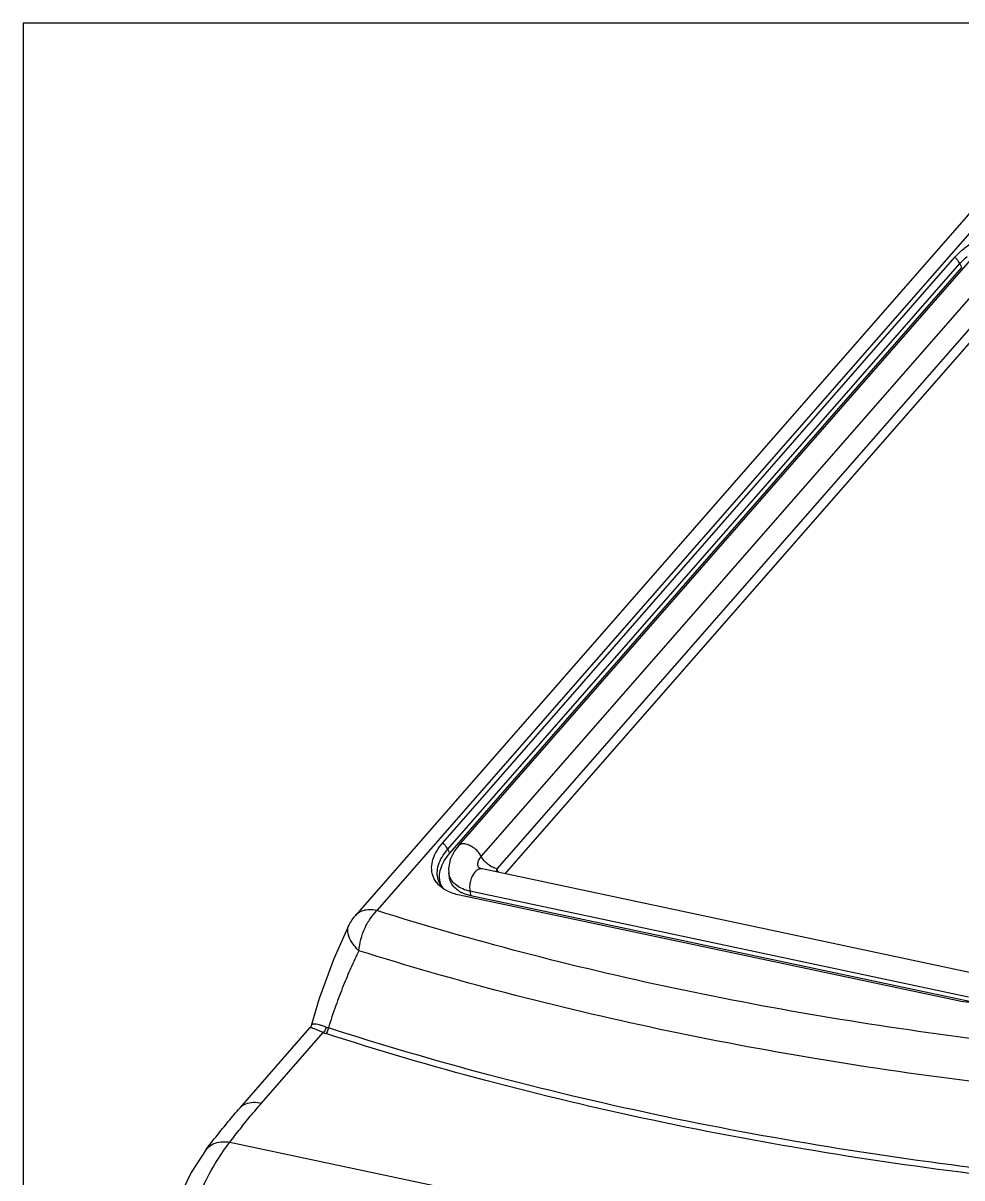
# Model space of a CAD drawing. Header units: millimetres. Extents: x 1786 to 4177, y -2705 to -1639.
# Drawn here: x 3429.5 to 3492.5, y -1748.2 to -1670.7 of the extents above; entities that cross this region are included whole.
import ezdxf

# ---------------------------------------------------------------- set-up
doc = ezdxf.new("R2010")
doc.units = ezdxf.units.MM

# ---------------------------------------------------------------- blocks, each defined once
blk = doc.blocks.new('*u190')
at = {"color": 7, "linetype": 'Continuous'}
for p, q in [((-8.064, 76.374, 0), (-56.145, 21.424, 0)), ((-50.954, 26.775, 0), (-10.527, 72.978, 0)), ((-50.562, 26.266, 0), (-10.135, 72.469, 0)), ((-50.4, 25.948, 0), (-9.973, 72.151, 0)), ((-49.718, 26.542, 0), (-9.291, 72.745, 0)), ((-9.973, 72.151, 0), (-10.135, 72.469, 0)), ((-47.913, 25.704, 0), (-7.486, 71.907, 0)), ((-46.648, 24.727, 0), (-6.221, 70.93, 0)), ((-46.013, 24.328, 0), (-5.914, 70.156, 0)), ((-49.718, 26.542, 0), (-50.018, 26.148, 0)), ((-50.4, 25.948, 0), (-50.562, 26.266, 0)), ((-48.101, 24.799, 0), (-48.101, 24.799, 0)), ((-8.496, 16.371, 0), (-47.848, 24.718, 0)), ((-46.676, 24.694, 0), (-46.575, 24.469, 0)), ((-50.471, 24.419, 0), (-50.433, 24.095, 0)), ((-51.134, 23.483, 0), (-51.135, 23.484, 0)), ((-50.913, 23.221, 0), (-51.134, 23.483, 0)), ((-48.802, 22.954, 0), (-48.734, 22.604, 0)), ((-9.451, 14.608, 0), (-48.802, 22.954, 0)), ((-49.631, 22.647, 0), (-49.884, 22.708, 0)), ((-10.28, 14.301, 0), (-49.631, 22.647, 0)), ((-9.383, 14.258, 0), (-48.734, 22.604, 0)), ((-58.357, 20.291, 0), (-58.357, 20.291, 0)), ((-66.955, 5.869, 0), (-61.434, 12.179, 0)), ((-61.436, 12.177, 0), (-61.436, 12.176, 0)), ((-61.344, 12.347, 0), (-61.344, 12.346, 0)), ((-65.249, 6.243, 0), (-60.383, 11.804, 0)), ((-67.748, 3.166, 0), (-13.976, -8.239, 0)), ((-69.62, 2.588, 0), (-69.619, 2.59, 0))]:
    blk.add_line(p, q, dxfattribs=at)
at = {"color": 7, "linetype": 'Continuous', "elevation": 0}
for points in [[(-9.188, 76.649), (-9.339, 76.484), (-9.643, 76.145), (-57.851, 21.05)], [(-50.018, 26.148), (-50.361, 25.449), (-50.486, 24.735), (-50.471, 24.415)], [(-47.848, 24.718), (-47.936, 24.74), (-48.085, 24.799), (-48.11, 24.815)], [(-58.358, 20.288), (-59.549, 17.633), (-60.697, 14.495), (-61.344, 12.347)], [(-61.344, 12.346), (-61.377, 12.263), (-61.436, 12.176)], [(-69.619, 2.59), (-70.807, 0.758), (-71.855, -1.406), (-72.632, -3.629), (-73.141, -5.852), (-73.371, -8.034), (-73.326, -9.852)]]:
    blk.add_lwpolyline(points, dxfattribs=at)
at = {"color": 7, "linetype": 'Continuous'}
for centre, radius, start, end in [((-47.619, 25.086, 0), 0.561, 209.00276, 210.80874), ((-41.648, 20.353, 0), 6.643, 138.82071, 139.19426), ((-49.532, 24.089, 0), 1.682, 200.84471, 205.75754), ((-48.454, 24.9, 0), 2.284, 237.45701, 242.87304), ((-55.217, 18.745, 0), 3.501, 138.81511, 153.78242), ((-59.4, 14.274, 0), 2.172, 249.66551, 254.61071), ((-59.368, 14.256, 0), 2.654, 247.51438, 252.14738)]:
    blk.add_arc(centre, radius, start, end, dxfattribs=at)
for points, start_tangent, end_tangent in [([(-10.527, 72.978, 0), (-9.895, 73.592, 0), (-9.126, 74.151, 0), (-8.251, 74.63, 0), (-7.303, 75.013, 0), (-6.317, 75.283, 0), (-5.334, 75.431, 0), (-4.39, 75.45, 0), (-3.525, 75.34, 0)], (0.658501, 0.75258), (0.97824, -0.207477)), ([(-10.135, 72.469, 0), (-10.24, 72.645, 0), (-10.372, 72.817, 0), (-10.527, 72.978, 0)], (-0.454282, 0.890858), (-0.730993, 0.682384)), ([(-10.135, 72.469, 0), (-9.561, 73.03, 0)], (0.658501, 0.75258), (0.763492, 0.645817)), ([(-51.213, 23.403, 0), (-51.464, 23.683, 0), (-51.742, 24.22, 0), (-51.83, 24.823, 0), (-51.724, 25.466, 0), (-51.427, 26.127, 0), (-50.954, 26.775, 0)], (-0.730047, 0.683397), (0.658501, 0.75258)), ([(-50.562, 26.266, 0), (-50.667, 26.442, 0), (-50.799, 26.614, 0), (-50.954, 26.775, 0)], (-0.454282, 0.890858), (-0.730993, 0.682384)), ([(-47.913, 25.704, 0), (-48.132, 26.031, 0), (-48.433, 26.323, 0), (-48.778, 26.545, 0), (-49.128, 26.671, 0), (-49.438, 26.685, 0), (-49.672, 26.586, 0), (-49.717, 26.542, 0)], (-0.453949, 0.891028), (-0.651543, -0.758612)), ([(-51.135, 23.484, 0), (-51.306, 23.856, 0), (-51.388, 24.424, 0), (-51.288, 25.031, 0), (-51.009, 25.653, 0), (-50.562, 26.266, 0)], (-0.521506, 0.853247), (0.658501, 0.75258)), ([(-51.105, 23.491, 0), (-51.133, 23.573, 0), (-51.214, 24.133, 0), (-51.116, 24.731, 0), (-50.84, 25.344, 0), (-50.4, 25.948, 0)], (-0.355575, 0.934648), (0.658501, 0.75258)), ([(-48.11, 24.814, 0), (-48.182, 25.065, 0), (-48.12, 25.382, 0), (-47.913, 25.704, 0)], (-0.48488, 0.874581), (0.658501, 0.75258)), ([(-47.368, 25.065, 0), (-47.684, 25.365, 0), (-47.913, 25.704, 0)], (-0.791363, 0.611347), (-0.453949, 0.891028)), ([(-47.848, 24.717, 0), (-47.921, 24.726, 0), (-48.174, 24.661, 0), (-48.419, 24.46, 0), (-48.624, 24.147, 0), (-48.767, 23.76, 0), (-48.828, 23.346, 0), (-48.802, 22.954, 0)], (-0.976853, 0.213913), (0.189906, -0.981802)), ([(-46.648, 24.727, 0), (-47.007, 24.843, 0), (-47.368, 25.065, 0)], (-0.986722, 0.16242), (-0.791363, 0.611347)), ([(-46.676, 24.694, 0), (-46.721, 24.619, 0), (-46.722, 24.547, 0), (-46.717, 24.536, 0)], (-0.653622, -0.756821), (0.420357, -0.907359)), ([(-50.415, 24.157, 0), (-50.471, 24.415, 0)], (-0.305315, 0.952251), (-0.119437, 0.992842)), ([(-49.683, 22.975, 0), (-49.804, 23.058, 0), (-50.159, 23.41, 0), (-50.376, 23.828, 0), (-50.433, 24.095, 0)], (-0.842397, 0.538857), (-0.117142, 0.993115)), ([(-48.802, 22.954, 0), (-49.38, 23.133, 0), (-49.853, 23.4, 0), (-50.202, 23.746, 0), (-50.415, 24.157, 0)], (-0.97824, 0.207477), (-0.305315, 0.952251)), ([(-46.717, 24.536, 0), (-46.68, 24.491, 0)], (0.420357, -0.907359), (0.795687, -0.605707)), ([(-49.884, 22.708, 0), (-50.386, 22.881, 0), (-51.006, 23.231, 0), (-51.213, 23.403, 0)], (-0.964873, 0.262716), (-0.730047, 0.683397)), ([(-48.734, 22.604, 0), (-49.322, 22.787, 0), (-49.496, 22.868, 0)], (-0.97824, 0.207477), (-0.889503, 0.45693)), ([(-56.145, 21.424, 0), (-56.83, 21.486, 0), (-57.407, 21.364, 0), (-57.837, 21.066, 0), (-57.851, 21.05, 0)], (-0.97824, 0.207477), (-0.65757, -0.753393)), ([(-57.566, 18.264, 0), (-57.412, 19.154, 0), (-57.109, 20.015, 0), (-56.676, 20.79, 0), (-56.145, 21.424, 0)], (0.084272, 0.996443), (0.719424, 0.694571)), ([(-7.968, 11.175, 0), (-20.363, 12.973, 0), (-32.726, 15.308, 0), (-44.665, 18.127, 0), (-56.145, 21.424, 0)], (-0.992342, 0.123522), (-0.954005, 0.299792)), ([(-57.566, 18.264, 0), (-58.131, 18.939, 0), (-58.42, 19.596, 0), (-58.406, 20.171, 0), (-58.357, 20.29, 0)], (-0.733157, 0.680059), (0.44649, 0.894789)), ([(-57.566, 18.264, 0), (-58.204, 16.91, 0), (-58.802, 15.498, 0), (-59.395, 13.932, 0), (-59.976, 12.18, 0)], (-0.444295, -0.895881), (-0.295417, -0.955368)), ([(-8.539, 7.866, 0), (-21.422, 9.728, 0), (-33.91, 12.086, 0), (-45.968, 14.934, 0), (-57.566, 18.264, 0)], (-0.992481, 0.122396), (-0.954005, 0.299792)), ([(-9.416, 14.192, 0), (-10.28, 14.301, 0)], (-0.998725, 0.050487), (-0.97824, 0.207477)), ([(-61.409, 12.185, 0), (-61.428, 12.17, 0)], (-0.880751, -0.47358), (-0.661871, -0.749618)), ([(-60.383, 11.804, 0), (-60.65, 11.921, 0), (-60.9, 12.026, 0), (-61.121, 12.111, 0), (-61.297, 12.167, 0), (-61.409, 12.185, 0)], (-0.912181, 0.409788), (-0.880751, -0.47358)), ([(-60.154, 12.238, 0), (-60.432, 12.334, 0), (-60.698, 12.41, 0), (-60.939, 12.457, 0), (-61.14, 12.466, 0), (-61.283, 12.426, 0), (-61.343, 12.346, 0)], (-0.937236, 0.348696), (-0.337969, -0.941157)), ([(-60.154, 12.238, 0), (-60.196, 12.074, 0), (-60.276, 11.923, 0), (-60.383, 11.804, 0)], (-0.12866, -0.991689), (-0.763309, -0.646033)), ([(-59.976, 12.18, 0), (-60.011, 12.012, 0), (-60.082, 11.855, 0), (-60.182, 11.73, 0)], (-0.087471, -0.996167), (-0.723893, -0.689912)), ([(-6.403, 0.818, 0), (-20.535, 2.787, 0), (-34.202, 5.342, 0), (-47.362, 8.477, 0), (-59.976, 12.18, 0)], (-0.993269, 0.115834), (-0.951529, 0.307559)), ([(-6.533, 0.351, 0), (-20.682, 2.322, 0), (-34.371, 4.882, 0), (-47.552, 8.022, 0), (-60.182, 11.73, 0)], (-0.993269, 0.115834), (-0.951529, 0.307559)), ([(-69.62, 2.588, 0), (-68.769, 3.691, 0), (-67.881, 4.785, 0), (-66.955, 5.869, 0)], (0.600499, 0.799626), (0.658501, 0.75258)), ([(-67.748, 3.166, 0), (-66.953, 4.198, 0), (-66.119, 5.224, 0), (-65.249, 6.243, 0)], (0.600499, 0.799626), (0.658501, 0.75258)), ([(-66.955, 5.869, 0), (-66.924, 5.903, 0), (-66.495, 6.189, 0), (-65.924, 6.305, 0), (-65.249, 6.243, 0)], (0.656905, 0.753973), (0.97824, -0.207477)), ([(-71.901, -11.052, 0), (-71.993, -9.182, 0), (-71.851, -7.139, 0), (-71.466, -4.972, 0), (-70.841, -2.764, 0), (-69.989, -0.603, 0), (-68.936, 1.421, 0), (-67.748, 3.166, 0)], (-0.115287, 0.993332), (0.616099, 0.787669)), ([(-69.619, 2.589, 0), (-69.527, 2.698, 0), (-69.067, 3.023, 0), (-68.461, 3.182, 0), (-67.749, 3.166, 0)], (0.599509, 0.800368), (0.990456, -0.137829))]:
    blk.add_spline(points, degree=3, dxfattribs=dict(at, start_tangent=start_tangent, end_tangent=end_tangent))
blk = doc.blocks.new('*u349')
at = {"layer": 'Defpoints', "color": 2}
blk.add_lwpolyline([(0, 227.872), (-162.933, 227.872), (-162.933, 0), (0, 0)], close=True, dxfattribs=at)
at = {"xscale": 0.849999999999909, "yscale": 0.849999999999909, "zscale": 0.85}
blk.add_blockref('*u190', (-91.466, 150.143), dxfattribs=at)

msp = doc.modelspace()

# ---------------------------------------------------------------- block references
msp.add_blockref('*u349', (3592.438, -1898.608))

doc.saveas('drawing.dxf')
